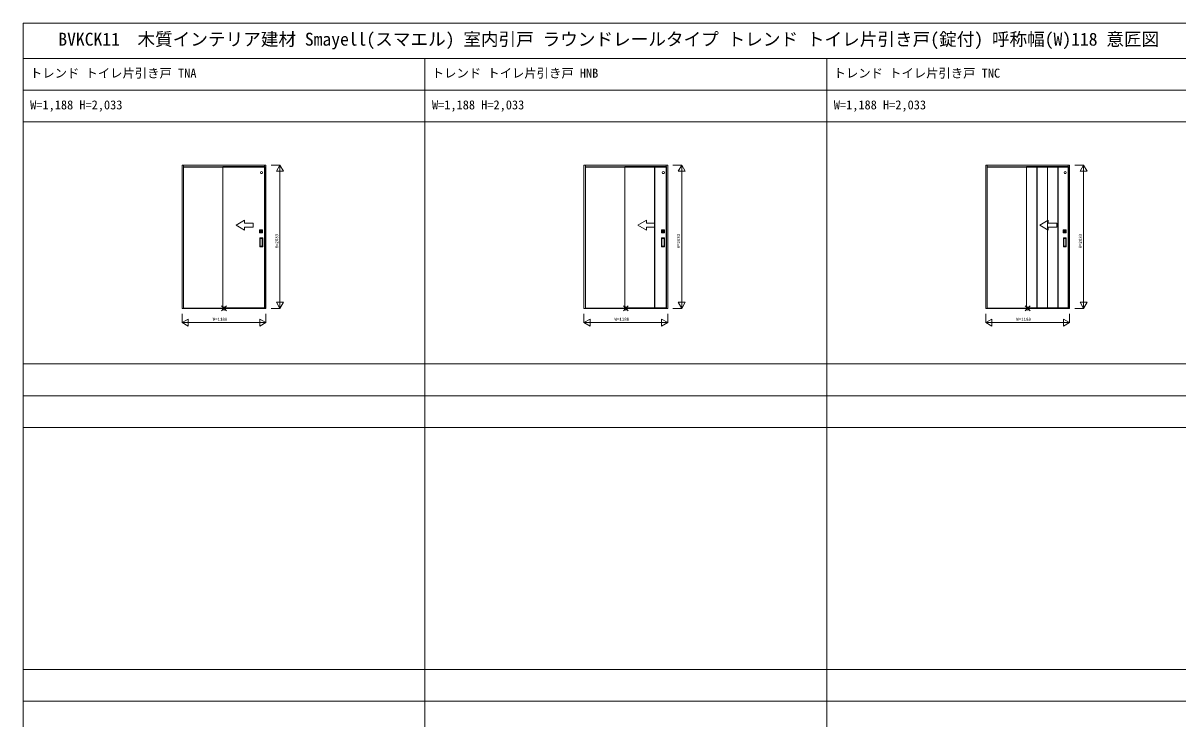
# Model space of a CAD drawing. Units: millimetres, scale not verified. Extents: x -14341 to 14341, y -10000 to 10000.
# Drawn here: x -14341 to 2041, y 130 to 10000 of the extents above; entities that cross this region are included whole.
import ezdxf
from ezdxf.enums import TextEntityAlignment as Align

# ---------------------------------------------------------------- set-up
doc = ezdxf.new("R2010")
doc.units = ezdxf.units.MM
doc.header["$LTSCALE"] = 50
doc.layers.add('0-0_0', color=7, linetype='Continuous')
for name, color, linetype, lineweight in [('0-1_YKK_F1', 7, 'Continuous', 18), ('0-2_YKK_IN', 1, 'Continuous', 18), ('0-3_YKK_A1', 4, 'Continuous', 18), ('0-4_YKK_N1', 2, 'Continuous', 18)]:
    doc.layers.add(name, color=color, linetype=linetype, lineweight=lineweight)
doc.styles.add('ＭＳ ゴシック', font='')
doc.styles.get('ＭＳ ゴシック').set_extended_font_data('MS Gothic')

msp = doc.modelspace()

# ---------------------------------------------------------------- linework, layer by layer
at = {"layer": '0-1_YKK_F1'}
for p, q in [((-14340.51, -10000), (-14340.51, 10000)), ((-14340.51, 10000), (14340.51, 10000)), ((-14340.51, 9500), (14159.49, 9500)), ((-8640.51, -10000), (-8640.51, 9500)), ((-2940.51, -10000), (-2940.51, 9500)), ((-14340.51, 9050), (14159.49, 9050)), ((-14340.51, 8600), (14159.49, 8600)), ((-14340.51, 5165), (14159.49, 5165)), ((-14340.51, 4715), (14159.49, 4715)), ((-14340.51, 4265), (14159.49, 4265)), ((-14340.51, 830), (14159.49, 830)), ((-14340.51, 380), (14159.49, 380))]:
    msp.add_line(p, q, dxfattribs=at)
at = {"layer": '0-2_YKK_IN'}
for p, q in [((-11525.86, 5917.14), (-11455.15, 5987.86)), ((-11525.86, 5987.86), (-11455.15, 5917.14)), ((-5825.86, 5917.14), (-5755.15, 5987.86)), ((-5825.86, 5987.86), (-5755.15, 5917.14)), ((-125.86, 5917.14), (-55.15, 5987.86)), ((-125.86, 5987.86), (-55.15, 5917.14))]:
    msp.add_line(p, q, dxfattribs=at)
for centre in [(-11490.51, 5952.5), (-5790.51, 5952.5), (-90.51, 5952.5)]:
    msp.add_circle(centre, 25, dxfattribs=at)
at = {"layer": '0-3_YKK_A1'}
for p, q in [((-12084.51, 7985.5), (-10896.51, 7985.5)), ((-12084.51, 5952.5), (-12084.51, 7985.5)), ((-12064.51, 7985.5), (-12064.51, 7955.5)), ((-12064.51, 7961.5), (-10916.51, 7961.5)), ((-12064.51, 7958.5), (-10916.51, 7958.5)), ((-12064.51, 5956.5), (-12064.51, 7955.5)), ((-10916.51, 7985.5), (-10916.51, 7955.5)), ((-10916.51, 5956.5), (-10916.51, 7955.5)), ((-10913.01, 5960.5), (-10913.01, 7964.5)), ((-10896.51, 5952.5), (-10896.51, 7985.5)), ((-6384.51, 7985.5), (-5196.51, 7985.5)), ((-6384.51, 5952.5), (-6384.51, 7985.5)), ((-6364.51, 7985.5), (-6364.51, 7955.5)), ((-6364.51, 7961.5), (-5216.51, 7961.5)), ((-6364.51, 7958.5), (-5216.51, 7958.5)), ((-6364.51, 5956.5), (-6364.51, 7955.5)), ((-5805.51, 5960.5), (-5805.51, 7964.5)), ((-5385.01, 7964.5), (-5385.01, 5960.5)), ((-5381.01, 7964.5), (-5381.01, 5960.5)), ((-5216.51, 7985.5), (-5216.51, 7955.5)), ((-5216.51, 5956.5), (-5216.51, 7955.5)), ((-5196.51, 5952.5), (-5196.51, 7985.5)), ((-684.51, 7985.5), (503.49, 7985.5)), ((-684.51, 5952.5), (-684.51, 7985.5)), ((-664.51, 7985.5), (-664.51, 7955.5)), ((-664.51, 7961.5), (483.49, 7961.5)), ((-664.51, 7958.5), (483.49, 7958.5)), ((-664.51, 5956.5), (-664.51, 7955.5)), ((-105.51, 5960.5), (-105.51, 7964.5)), ((38.62, 5960.5), (38.62, 7964.5)), ((42.62, 5960.5), (42.62, 7964.5)), ((188.74, 5960.5), (188.74, 7964.5)), ((192.74, 5960.5), (192.74, 7964.5)), ((338.87, 5960.5), (338.87, 7964.5)), ((342.87, 5960.5), (342.87, 7964.5)), ((483.49, 7985.5), (483.49, 7955.5)), ((483.49, 5956.5), (483.49, 7955.5)), ((503.49, 5952.5), (503.49, 7985.5)), ((-11318.99, 7134.22), (-11198.99, 7203.5)), ((-11318.99, 7134.22), (-11198.99, 7064.94)), ((-11198.99, 7164.22), (-11198.99, 7203.5)), ((-11198.99, 7064.94), (-11198.99, 7104.22)), ((-10985.01, 7068), (-10985.01, 7027)), ((-10943.51, 7068.5), (-10984.51, 7068.5)), ((-10979.76, 7032.25), (-10979.76, 7062.75)), ((-10979.66, 7032.35), (-10979.66, 7062.65)), ((-10979.26, 7063.25), (-10948.76, 7063.25)), ((-10979.16, 7063.15), (-10948.86, 7063.15)), ((-10977.36, 7049.6), (-10977.36, 7045.4)), ((-10971.21, 7049.6), (-10977.36, 7049.6)), ((-10977.36, 7045.4), (-10976.61, 7046.15)), ((-10971.21, 7045.4), (-10977.36, 7045.4)), ((-10976.61, 7048.85), (-10971.39, 7048.85)), ((-10971.39, 7046.15), (-10976.61, 7046.15)), ((-10965.26, 7043.25), (-10965.26, 7051.75)), ((-10962.76, 7051.75), (-10962.76, 7043.25)), ((-10956.81, 7049.6), (-10950.66, 7049.6)), ((-10956.81, 7045.4), (-10950.66, 7045.4)), ((-10951.41, 7048.85), (-10956.63, 7048.85)), ((-10956.63, 7046.15), (-10951.41, 7046.15)), ((-10950.66, 7045.4), (-10951.41, 7046.15)), ((-10950.66, 7049.6), (-10950.66, 7045.4)), ((-10948.36, 7062.65), (-10948.36, 7032.35)), ((-10948.26, 7062.75), (-10948.26, 7032.25)), ((-10943.01, 7027), (-10943.01, 7068)), ((-5618.99, 7134.22), (-5498.99, 7203.5)), ((-5618.99, 7134.22), (-5498.99, 7064.94)), ((-5498.99, 7164.22), (-5498.99, 7203.5)), ((-5498.99, 7064.94), (-5498.99, 7104.22)), ((-5285.01, 7068), (-5285.01, 7027)), ((-5243.51, 7068.5), (-5284.51, 7068.5)), ((-5279.76, 7032.25), (-5279.76, 7062.75)), ((-5279.66, 7032.35), (-5279.66, 7062.65)), ((-5279.26, 7063.25), (-5248.76, 7063.25)), ((-5279.16, 7063.15), (-5248.86, 7063.15)), ((-5277.36, 7049.6), (-5277.36, 7045.4)), ((-5271.21, 7049.6), (-5277.36, 7049.6)), ((-5277.36, 7045.4), (-5276.61, 7046.15)), ((-5271.21, 7045.4), (-5277.36, 7045.4)), ((-5276.61, 7048.85), (-5271.39, 7048.85)), ((-5271.39, 7046.15), (-5276.61, 7046.15)), ((-5265.26, 7043.25), (-5265.26, 7051.75)), ((-5262.76, 7051.75), (-5262.76, 7043.25)), ((-5256.81, 7049.6), (-5250.66, 7049.6)), ((-5256.81, 7045.4), (-5250.66, 7045.4)), ((-5251.41, 7048.85), (-5256.63, 7048.85)), ((-5256.63, 7046.15), (-5251.41, 7046.15)), ((-5250.66, 7045.4), (-5251.41, 7046.15)), ((-5250.66, 7049.6), (-5250.66, 7045.4)), ((-5248.36, 7062.65), (-5248.36, 7032.35)), ((-5248.26, 7062.75), (-5248.26, 7032.25)), ((-5243.01, 7027), (-5243.01, 7068)), ((81.76, 7134.22), (201.76, 7203.5)), ((81.76, 7134.22), (201.76, 7064.94)), ((201.76, 7164.22), (201.76, 7203.5)), ((201.76, 7064.94), (201.76, 7104.22)), ((414.99, 7068), (414.99, 7027)), ((456.49, 7068.5), (415.49, 7068.5)), ((420.24, 7032.25), (420.24, 7062.75)), ((420.34, 7032.35), (420.34, 7062.65)), ((420.74, 7063.25), (451.24, 7063.25)), ((420.84, 7063.15), (451.14, 7063.15)), ((422.64, 7049.6), (422.64, 7045.4)), ((428.79, 7049.6), (422.64, 7049.6)), ((422.64, 7045.4), (423.39, 7046.15)), ((428.79, 7045.4), (422.64, 7045.4)), ((423.39, 7048.85), (428.61, 7048.85)), ((428.61, 7046.15), (423.39, 7046.15)), ((434.74, 7043.25), (434.74, 7051.75)), ((437.24, 7051.75), (437.24, 7043.25)), ((443.19, 7049.6), (449.34, 7049.6)), ((443.19, 7045.4), (449.34, 7045.4)), ((448.59, 7048.85), (443.37, 7048.85)), ((443.37, 7046.15), (448.59, 7046.15)), ((449.34, 7045.4), (448.59, 7046.15)), ((449.34, 7049.6), (449.34, 7045.4)), ((451.64, 7062.65), (451.64, 7032.35)), ((451.74, 7062.75), (451.74, 7032.25)), ((456.99, 7027), (456.99, 7068)), ((-10984.51, 7026.5), (-10943.51, 7026.5)), ((-10984.01, 6826.5), (-10984.01, 6954.5)), ((-10983.01, 6955.5), (-10943.01, 6955.5)), ((-10948.76, 7031.75), (-10979.26, 7031.75)), ((-10967.01, 7031.85), (-10979.16, 7031.85)), ((-10978.01, 6944.5), (-10978.01, 6836.5)), ((-10949.01, 6945.5), (-10977.01, 6945.5)), ((-10967.01, 7032.1), (-10967.01, 7031.85)), ((-10961.01, 7032.1), (-10967.01, 7032.1)), ((-10961.01, 7031.85), (-10961.01, 7032.1)), ((-10948.86, 7031.85), (-10961.01, 7031.85)), ((-10948.01, 6836.5), (-10948.01, 6944.5)), ((-10942.01, 6826.5), (-10942.01, 6954.5)), ((-5284.51, 7026.5), (-5243.51, 7026.5)), ((-5284.01, 6826.5), (-5284.01, 6954.5)), ((-5283.01, 6955.5), (-5243.01, 6955.5)), ((-5248.76, 7031.75), (-5279.26, 7031.75)), ((-5267.01, 7031.85), (-5279.16, 7031.85)), ((-5278.01, 6944.5), (-5278.01, 6836.5)), ((-5249.01, 6945.5), (-5277.01, 6945.5)), ((-5267.01, 7032.1), (-5267.01, 7031.85)), ((-5261.01, 7032.1), (-5267.01, 7032.1)), ((-5261.01, 7031.85), (-5261.01, 7032.1)), ((-5248.86, 7031.85), (-5261.01, 7031.85)), ((-5248.01, 6836.5), (-5248.01, 6944.5)), ((-5242.01, 6826.5), (-5242.01, 6954.5)), ((415.49, 7026.5), (456.49, 7026.5)), ((415.99, 6826.5), (415.99, 6954.5)), ((416.99, 6955.5), (456.99, 6955.5)), ((451.24, 7031.75), (420.74, 7031.75)), ((432.99, 7031.85), (420.84, 7031.85)), ((421.99, 6944.5), (421.99, 6836.5)), ((450.99, 6945.5), (422.99, 6945.5)), ((432.99, 7032.1), (432.99, 7031.85)), ((438.99, 7032.1), (432.99, 7032.1)), ((438.99, 7031.85), (438.99, 7032.1)), ((451.14, 7031.85), (438.99, 7031.85)), ((451.99, 6836.5), (451.99, 6944.5)), ((457.99, 6826.5), (457.99, 6954.5)), ((-10983.01, 6825.5), (-10943.01, 6825.5)), ((-10977.01, 6835.5), (-10949.01, 6835.5)), ((-5283.01, 6825.5), (-5243.01, 6825.5)), ((-5277.01, 6835.5), (-5249.01, 6835.5)), ((416.99, 6825.5), (456.99, 6825.5)), ((422.99, 6835.5), (450.99, 6835.5)), ((-10896.51, 5952.5), (-12084.51, 5952.5)), ((-12064.51, 5952.5), (-12064.51, 5956.5)), ((-10916.51, 5956.5), (-12064.51, 5956.5)), ((-11505.51, 5960.5), (-10913.01, 5960.5)), ((-10916.51, 5952.5), (-10916.51, 5956.5)), ((-5196.51, 5952.5), (-6384.51, 5952.5)), ((-6364.51, 5952.5), (-6364.51, 5956.5)), ((-5216.51, 5956.5), (-6364.51, 5956.5)), ((-5213.01, 5960.5), (-5805.51, 5960.5)), ((-5216.51, 5952.5), (-5216.51, 5956.5)), ((503.49, 5952.5), (-684.51, 5952.5)), ((-664.51, 5952.5), (-664.51, 5956.5)), ((483.49, 5956.5), (-664.51, 5956.5)), ((486.99, 5960.5), (-105.51, 5960.5)), ((483.49, 5952.5), (483.49, 5956.5))]:
    msp.add_line(p, q, dxfattribs=at)
for points in [[(-10913.01, 7964.5), (-11505.51, 7964.5), (-11505.51, 5960.5)], [(-11505.51, 7958.5), (-11505.51, 5960.5), (-10913.01, 5960.5)], [(-5805.51, 7964.5), (-5213.01, 7964.5), (-5213.01, 5960.5)], [(-5805.51, 7958.5), (-5805.51, 5960.5), (-5213.01, 5960.5)], [(-105.51, 7964.5), (486.99, 7964.5), (486.99, 5960.5)], [(-105.51, 7958.5), (-105.51, 5960.5), (486.99, 5960.5)], [(-11198.99, 7164.22), (-11078.99, 7164.22), (-11078.99, 7104.22), (-11198.99, 7104.22)], [(-10976.61, 7046.15), (-10976.61, 7048.85), (-10977.36, 7049.6)], [(-10951.41, 7046.15), (-10951.41, 7048.85), (-10950.66, 7049.6)], [(-5498.99, 7164.22), (-5378.99, 7164.22), (-5378.99, 7104.22), (-5498.99, 7104.22)], [(-5276.61, 7046.15), (-5276.61, 7048.85), (-5277.36, 7049.6)], [(-5251.41, 7046.15), (-5251.41, 7048.85), (-5250.66, 7049.6)], [(201.76, 7164.22), (321.76, 7164.22), (321.76, 7104.22), (201.76, 7104.22)], [(423.39, 7046.15), (423.39, 7048.85), (422.64, 7049.6)], [(448.59, 7046.15), (448.59, 7048.85), (449.34, 7049.6)]]:
    msp.add_lwpolyline(points, dxfattribs=at)
for centre, radius in [((-10958.01, 7879.5), 15), ((-5258.01, 7879.5), 15), ((441.99, 7879.5), 15), ((-10964.01, 7047.5), 7.25), ((-10964.01, 7047.5), 6), ((-10964.01, 7047.5), 5.9), ((-5264.01, 7047.5), 7.25), ((-5264.01, 7047.5), 6), ((-5264.01, 7047.5), 5.9), ((435.99, 7047.5), 7.25), ((435.99, 7047.5), 6), ((435.99, 7047.5), 5.9)]:
    msp.add_circle(centre, radius, dxfattribs=at)
for centre, radius, start, end in [((-10984.51, 7068), 0.5, 90, 180), ((-10979.26, 7062.75), 0.5, 90, 180), ((-10979.16, 7062.65), 0.5, 90, 180), ((-10964.01, 7047.5), 7.5, 163.7398, 196.2602), ((-10964.01, 7051.75), 1.25, 90, 180), ((-10964.01, 7051.75), 1.25, 0, 90), ((-10964.01, 7047.5), 7.5, 343.7398, 16.2602), ((-10948.86, 7062.65), 0.5, 0, 90), ((-10948.76, 7062.75), 0.5, 0, 90), ((-10943.51, 7068), 0.5, 0, 90), ((-5284.51, 7068), 0.5, 90, 180), ((-5279.26, 7062.75), 0.5, 90, 180), ((-5279.16, 7062.65), 0.5, 90, 180), ((-5264.01, 7047.5), 7.5, 163.7398, 196.2602), ((-5264.01, 7051.75), 1.25, 90, 180), ((-5264.01, 7051.75), 1.25, 0, 90), ((-5264.01, 7047.5), 7.5, 343.7398, 16.2602), ((-5248.86, 7062.65), 0.5, 0, 90), ((-5248.76, 7062.75), 0.5, 0, 90), ((-5243.51, 7068), 0.5, 0, 90), ((415.49, 7068), 0.5, 90, 180), ((420.74, 7062.75), 0.5, 90, 180), ((420.84, 7062.65), 0.5, 90, 180), ((435.99, 7047.5), 7.5, 163.7398, 196.2602), ((435.99, 7051.75), 1.25, 90, 180), ((435.99, 7051.75), 1.25, 0, 90), ((435.99, 7047.5), 7.5, 343.7398, 16.2602), ((451.14, 7062.65), 0.5, 0, 90), ((451.24, 7062.75), 0.5, 0, 90), ((456.49, 7068), 0.5, 0, 90), ((-10984.51, 7027), 0.5, 180, 270), ((-10983.01, 6954.5), 1, 90, 180), ((-10979.26, 7032.25), 0.5, 180, 270), ((-10979.16, 7032.35), 0.5, 180, 270), ((-10977.01, 6944.5), 1, 90, 180), ((-10964.01, 7043.25), 1.25, 180, 270), ((-10964.01, 7043.25), 1.25, 270, 0), ((-10949.01, 6944.5), 1, 360, 90), ((-10948.86, 7032.35), 0.5, 270, 0), ((-10948.76, 7032.25), 0.5, 270, 0), ((-10943.51, 7027), 0.5, 270, 0), ((-10943.01, 6954.5), 1, 0, 90), ((-5284.51, 7027), 0.5, 180, 270), ((-5283.01, 6954.5), 1, 90, 180), ((-5279.26, 7032.25), 0.5, 180, 270), ((-5279.16, 7032.35), 0.5, 180, 270), ((-5277.01, 6944.5), 1, 90, 180), ((-5264.01, 7043.25), 1.25, 180, 270), ((-5264.01, 7043.25), 1.25, 270, 0), ((-5249.01, 6944.5), 1, 360, 90), ((-5248.86, 7032.35), 0.5, 270, 0), ((-5248.76, 7032.25), 0.5, 270, 0), ((-5243.51, 7027), 0.5, 270, 0), ((-5243.01, 6954.5), 1, 0, 90), ((415.49, 7027), 0.5, 180, 270), ((416.99, 6954.5), 1, 90, 180), ((420.74, 7032.25), 0.5, 180, 270), ((420.84, 7032.35), 0.5, 180, 270), ((422.99, 6944.5), 1, 90, 180), ((435.99, 7043.25), 1.25, 180, 270), ((435.99, 7043.25), 1.25, 270, 0), ((450.99, 6944.5), 1, 360, 90), ((451.14, 7032.35), 0.5, 270, 0), ((451.24, 7032.25), 0.5, 270, 0), ((456.49, 7027), 0.5, 270, 0), ((456.99, 6954.5), 1, 0, 90), ((-10983.01, 6826.5), 1, 180, 270), ((-10977.01, 6836.5), 1, 180, 270), ((-10949.01, 6836.5), 1, 270, 360), ((-10943.01, 6826.5), 1, 270, 0), ((-5283.01, 6826.5), 1, 180, 270), ((-5277.01, 6836.5), 1, 180, 270), ((-5249.01, 6836.5), 1, 270, 360), ((-5243.01, 6826.5), 1, 270, 0), ((416.99, 6826.5), 1, 180, 270), ((422.99, 6836.5), 1, 180, 270), ((450.99, 6836.5), 1, 270, 360), ((456.99, 6826.5), 1, 270, 0)]:
    msp.add_arc(centre, radius, start, end, dxfattribs=at)
at = {"layer": '0-4_YKK_N1'}
for p, q in [((-10821.51, 7985.5), (-10696.51, 7985.5)), ((-10746.51, 7898.9), (-10646.51, 7898.9)), ((-10696.51, 7985.5), (-10696.51, 5952.5)), ((-5121.51, 7985.5), (-4996.51, 7985.5)), ((-5046.51, 7898.9), (-4946.51, 7898.9)), ((-4996.51, 7985.5), (-4996.51, 5952.5)), ((578.49, 7985.5), (703.49, 7985.5)), ((653.49, 7898.9), (753.49, 7898.9)), ((703.49, 7985.5), (703.49, 5952.5)), ((-10821.51, 5952.5), (-10696.51, 5952.5)), ((-10746.51, 6039.1), (-10646.51, 6039.1)), ((-5121.51, 5952.5), (-4996.51, 5952.5)), ((-5046.51, 6039.1), (-4946.51, 6039.1)), ((578.49, 5952.5), (703.49, 5952.5)), ((653.49, 6039.1), (753.49, 6039.1)), ((-12084.51, 5752.5), (-11997.91, 5802.5)), ((-12084.51, 5752.5), (-11997.91, 5702.5)), ((-11997.91, 5802.5), (-11997.91, 5702.5)), ((-10983.11, 5802.5), (-10896.51, 5752.5)), ((-10896.51, 5877.5), (-10896.51, 5752.5)), ((-6384.51, 5752.5), (-6297.91, 5802.5)), ((-6384.51, 5752.5), (-6297.91, 5702.5)), ((-6297.91, 5802.5), (-6297.91, 5702.5)), ((-5283.11, 5802.5), (-5196.51, 5752.5)), ((-5196.51, 5877.5), (-5196.51, 5752.5)), ((-684.51, 5752.5), (-597.91, 5802.5)), ((-684.51, 5752.5), (-597.91, 5702.5)), ((-597.91, 5802.5), (-597.91, 5702.5)), ((416.89, 5802.5), (503.49, 5752.5)), ((503.49, 5877.5), (503.49, 5752.5))]:
    msp.add_line(p, q, dxfattribs=at)
for points in [[(-10746.51, 7898.9), (-10696.51, 7985.5), (-10646.51, 7898.9)], [(-5046.51, 7898.9), (-4996.51, 7985.5), (-4946.51, 7898.9)], [(653.49, 7898.9), (703.49, 7985.5), (753.49, 7898.9)], [(-10746.51, 6039.1), (-10696.51, 5952.5), (-10646.51, 6039.1)], [(-5046.51, 6039.1), (-4996.51, 5952.5), (-4946.51, 6039.1)], [(653.49, 6039.1), (703.49, 5952.5), (753.49, 6039.1)], [(-12084.51, 5877.5), (-12084.51, 5752.5), (-10896.51, 5752.5)], [(-10983.11, 5802.5), (-10983.11, 5702.5), (-10896.51, 5752.5)], [(-6384.51, 5877.5), (-6384.51, 5752.5), (-5196.51, 5752.5)], [(-5283.11, 5802.5), (-5283.11, 5702.5), (-5196.51, 5752.5)], [(-684.51, 5877.5), (-684.51, 5752.5), (503.49, 5752.5)], [(416.89, 5802.5), (416.89, 5702.5), (503.49, 5752.5)]]:
    msp.add_lwpolyline(points, dxfattribs=at)

# ---------------------------------------------------------------- texts
at = {"layer": '0-0_0', "style": 'ＭＳ ゴシック'}
for s, height, p in [('BVKCK11  木質インテリア建材 Smayell(スマエル) 室内引戸 ラウンドレールタイプ トレンド トイレ片引き戸(錠付) 呼称幅(W)118 意匠図', 183.3, (-13840.51, 9625)), ('トレンド トイレ片引き戸 TNA', 128.3, (-14242.51, 9187.5)), ('トレンド トイレ片引き戸 HNB', 128.3, (-8542.51, 9187.5)), ('トレンド トイレ片引き戸 TNC', 128.3, (-2842.51, 9187.5)), ('W=1,188 H=2,033', 128.3, (-14240.51, 8737.5)), ('W=1,188 H=2,033', 128.3, (-8540.51, 8737.5)), ('W=1,188 H=2,033', 128.3, (-2840.51, 8737.5))]:
    msp.add_text(s, height=height, dxfattribs=at).set_placement(p, align=Align.BOTTOM_LEFT)
at = {"layer": '0-4_YKK_N1', "color": 7, "style": 'ＭＳ ゴシック'}
for p in [(-10708.51, 6804), (-5008.51, 6804), (691.49, 6804)]:
    msp.add_text('H=2033', height=43.99, rotation=90, dxfattribs=at).set_placement(p, align=Align.BOTTOM_LEFT)
for p in [(-11650.51, 5764.5), (-5950.51, 5764.5), (-250.51, 5764.5)]:
    msp.add_text('W=1188', height=43.99, dxfattribs=at).set_placement(p, align=Align.BOTTOM_LEFT)

doc.saveas('drawing.dxf')
